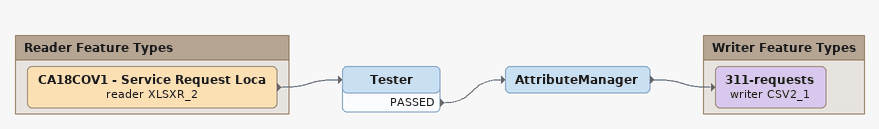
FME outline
Tester
    PASSED -> AttributeManager
AttributeManager
    -> 311-requests (writer CSV2_1)

Bookmark: Reader Feature Types
CA18COV1 - Service Request Loca (reader XLSXR_2)
    -> Tester

Bookmark: Writer Feature Types
311-requests (writer CSV2_1)
